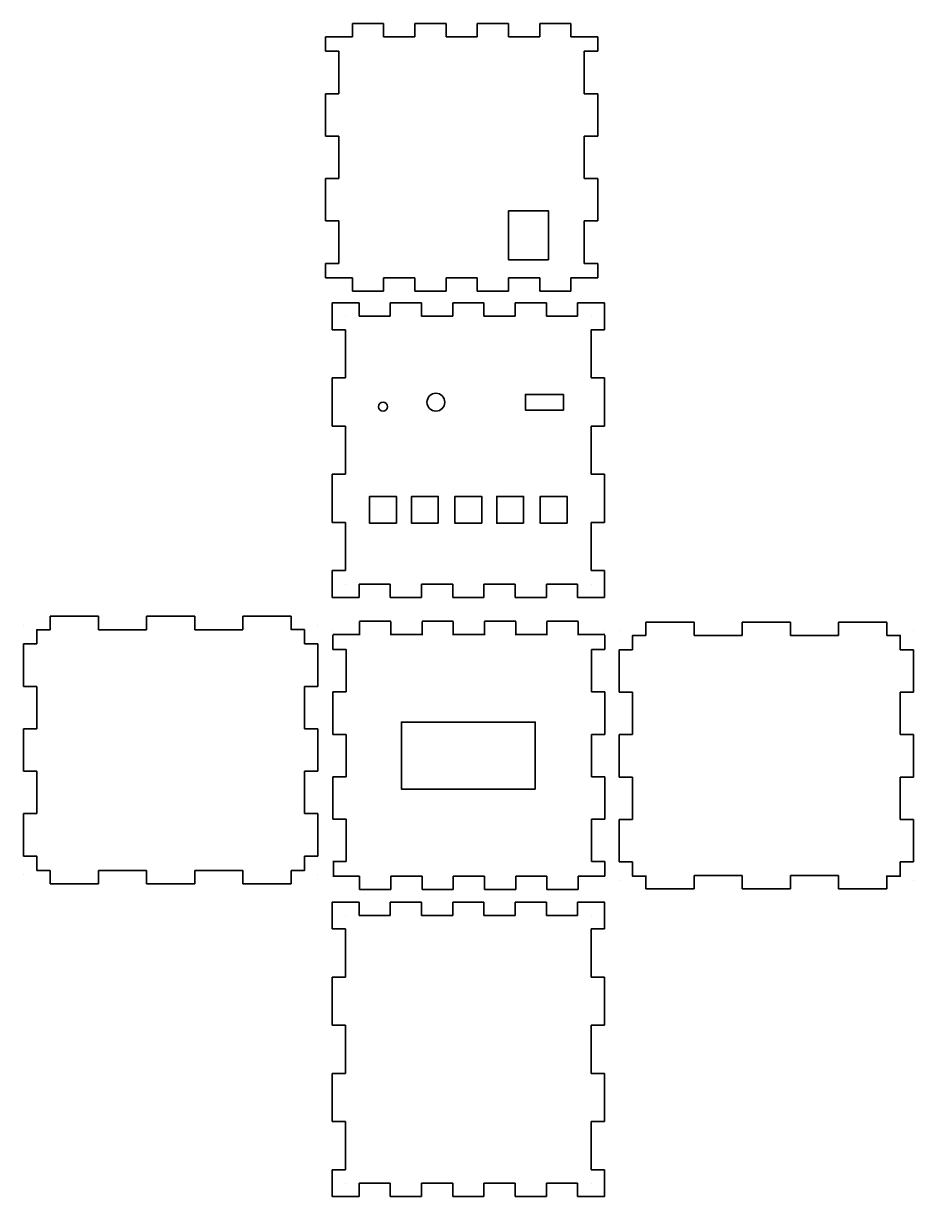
# Model space of a CAD drawing. Header units: inches. Extents: x 5 to 205, y -287 to -24.
import ezdxf

# ---------------------------------------------------------------- set-up
doc = ezdxf.new("R2010")
doc.units = ezdxf.units.IN
doc.header["$MEASUREMENT"] = 0
doc.layers.add('Capa 1', color=7, linetype='Continuous')

# ---------------------------------------------------------------- blocks, each defined once
blk = doc.blocks.new('block 2')
at = {"layer": 'Capa 1', "color": 250, "lineweight": 35, "true_color": 0x201815}
for points in [[(73, -26.28), (73, -26.28)], [(79, -24.28), (86, -24.28)], [(79, -27.28), (79, -24.28)], [(86, -24.28), (86, -27.28)], [(93, -24.28), (100, -24.28)], [(93, -24.28), (93, -27.28)], [(100, -24.28), (100, -27.28)], [(107, -24.28), (114, -24.28)], [(107, -24.28), (107, -27.28)], [(114, -24.28), (114, -27.28)], [(121, -24.28), (128, -24.28)], [(121, -24.28), (121, -27.28)], [(128, -27.28), (128, -24.28)], [(134, -26.28), (134, -26.28)], [(76, -27.28), (73, -27.28)], [(73, -27.28), (73, -30.52)], [(76, -27.28), (79, -27.28)], [(86, -27.28), (93, -27.28)], [(100, -27.28), (107, -27.28)], [(114, -27.28), (121, -27.28)], [(128, -27.28), (131, -27.28)], [(131, -27.28), (134, -27.28)], [(134, -27.28), (134, -30.52)], [(73, -30.52), (73, -30.52)], [(76, -30.52), (73, -30.52)], [(76, -40.03), (76, -30.52)], [(131, -30.52), (131, -40.03)], [(134, -30.52), (131, -30.52)], [(134, -30.52), (134, -30.52)], [(134, -30.52), (134, -30.52)], [(73, -40.03), (73, -40.03)], [(73, -40.03), (76, -40.03)], [(73, -49.53), (73, -40.03)], [(131, -40.03), (134, -40.03)], [(134, -40.03), (134, -40.03)], [(134, -49.53), (134, -40.03)], [(73, -49.53), (73.3, -49.53), (76, -49.53)], [(76, -49.53), (76, -49.53)], [(76, -59.04), (76, -49.53)], [(131, -49.53), (131, -49.53)], [(131, -49.53), (134, -49.53)], [(131, -59.04), (131, -49.53)], [(73, -59.04), (73.3, -59.04), (76, -59.04)], [(73, -68.54), (73, -59.04)], [(76, -59.04), (76, -59.04)], [(131, -59.04), (131, -59.04)], [(131, -59.04), (134, -59.04)], [(134, -68.54), (134, -59.04)], [(73, -68.54), (73, -68.54)], [(73, -68.54), (76, -68.54)], [(76, -78.04), (76, -68.54)], [(131, -68.54), (131, -68.54)], [(131, -68.54), (134, -68.54)], [(131, -68.54), (131, -78.04)], [(134, -68.54), (134, -68.54)], [(73, -78.04), (73, -78.04)], [(73, -78.04), (76, -78.04)], [(73, -78.04), (73, -81.28)], [(131, -78.04), (134, -78.04)], [(134, -78.04), (134, -78.04)], [(134, -78.04), (134, -78.04)], [(134, -78.04), (134, -81.28)], [(73, -80.66), (73, -80.66)], [(76, -81.28), (73, -81.28)], [(79, -81.28), (76, -81.28)], [(79, -84.28), (79, -81.28)], [(93, -81.28), (86, -81.28)], [(86, -81.28), (86, -84.28)], [(93, -81.28), (93, -84.28)], [(107, -81.28), (100, -81.28)], [(100, -81.28), (100, -84.28)], [(107, -81.28), (107, -84.28)], [(114, -81.28), (114, -81.28)], [(114, -81.28), (114, -84.28)], [(114, -81.28), (121, -81.28)], [(121, -81.28), (121, -81.28)], [(121, -81.28), (121, -84.28)], [(131, -81.28), (128, -81.28)], [(128, -84.28), (128, -81.28)], [(131, -81.28), (134, -81.28)], [(134, -80.66), (134, -80.66)], [(86, -84.28), (79, -84.28)], [(100, -84.28), (93, -84.28)], [(114, -84.28), (107, -84.28)], [(128, -84.28), (121, -84.28)]]:
    blk.add_lwpolyline(points, dxfattribs=at)
blk = doc.blocks.new('block 3')
at = {"layer": 'Capa 1', "color": 250, "lineweight": 35, "true_color": 0x201815}
for points in [[(74.5, -227.17), (74.5, -221.17), (80.5, -221.17)], [(80.5, -224.17), (80.5, -221.17)], [(87.5, -221.17), (94.5, -221.17)], [(87.5, -221.17), (87.5, -224.17)], [(94.5, -221.17), (94.5, -224.17)], [(101.5, -221.17), (108.5, -221.17)], [(101.5, -221.17), (101.5, -224.17)], [(108.5, -221.17), (108.5, -224.17)], [(115.5, -221.17), (122.5, -221.17)], [(115.5, -221.17), (115.5, -224.17)], [(122.5, -221.17), (122.5, -224.17)], [(129.5, -221.17), (135.5, -221.17), (135.5, -227.17)], [(129.5, -224.17), (129.5, -221.17)], [(77.5, -224.17), (77.5, -224.17)], [(80.5, -224.17), (87.5, -224.17)], [(94.5, -224.17), (101.5, -224.17)], [(108.5, -224.17), (115.5, -224.17)], [(122.5, -224.17), (129.5, -224.17)], [(132.5, -224.17), (132.5, -224.17)], [(74.5, -227.17), (77.5, -227.17)], [(77.5, -237.97), (77.5, -227.17)], [(132.5, -227.17), (132.5, -237.97)], [(132.5, -227.17), (135.5, -227.17)], [(74.5, -248.77), (74.5, -237.97)], [(77.5, -237.97), (74.5, -237.97)], [(77.5, -237.97), (77.5, -237.97)], [(135.5, -237.97), (132.5, -237.97)], [(135.5, -237.97), (135.5, -248.77)], [(77.5, -248.77), (74.5, -248.77)], [(77.5, -259.57), (77.5, -248.77)], [(77.5, -248.77), (77.5, -248.77)], [(135.5, -248.77), (132.5, -248.77)], [(132.5, -248.77), (132.5, -259.57)], [(74.5, -270.37), (74.5, -259.57)], [(77.5, -259.57), (74.5, -259.57)], [(132.5, -259.57), (132.5, -259.57)], [(135.5, -259.57), (132.5, -259.57)], [(135.5, -259.57), (135.5, -270.37)], [(77.5, -270.37), (74.5, -270.37)], [(77.5, -281.17), (77.5, -270.37)], [(132.5, -270.37), (132.5, -281.17)], [(135.5, -270.37), (132.5, -270.37)], [(80.5, -287.17), (74.5, -287.17), (74.5, -281.17)], [(74.5, -287.17), (74.5, -281.17)], [(74.5, -281.17), (77.5, -281.17)], [(135.5, -281.17), (135.5, -287.17), (129.5, -287.17)], [(132.5, -281.17), (135.5, -281.17)], [(77.5, -284.17), (77.5, -284.17)], [(87.5, -284.17), (80.5, -284.17)], [(80.5, -287.17), (80.5, -284.17)], [(87.5, -284.17), (87.5, -287.17)], [(101.5, -284.17), (94.5, -284.17)], [(94.5, -284.17), (94.5, -287.17)], [(101.5, -284.17), (101.5, -287.17)], [(115.5, -284.17), (108.5, -284.17)], [(108.5, -284.17), (108.5, -287.17)], [(115.5, -284.17), (115.5, -287.17)], [(129.5, -284.17), (122.5, -284.17)], [(122.5, -284.17), (122.5, -287.17)], [(129.5, -287.17), (129.5, -284.17)], [(132.5, -284.17), (132.5, -284.17)], [(74.5, -287.17), (80.5, -287.17)], [(94.5, -287.17), (87.5, -287.17)], [(108.5, -287.17), (101.5, -287.17)], [(122.5, -287.17), (115.5, -287.17)]]:
    blk.add_lwpolyline(points, dxfattribs=at)
blk = doc.blocks.new('block 4')
at = {"layer": 'Capa 1', "color": 250, "lineweight": 35, "true_color": 0x201815}
for points in [[(74.5, -92.91), (74.5, -86.91), (80.5, -86.91)], [(80.5, -89.91), (80.5, -86.91)], [(87.5, -86.91), (94.5, -86.91)], [(87.5, -86.91), (87.5, -89.91)], [(94.5, -86.91), (94.5, -89.91)], [(101.5, -86.91), (108.5, -86.91)], [(101.5, -86.91), (101.5, -89.91)], [(108.5, -86.91), (108.5, -89.91)], [(115.5, -86.91), (122.5, -86.91)], [(115.5, -86.91), (115.5, -89.91)], [(122.5, -86.91), (122.5, -89.91)], [(129.5, -86.91), (135.5, -86.91), (135.5, -92.91)], [(129.5, -89.91), (129.5, -86.91)], [(77.5, -89.91), (77.5, -89.91)], [(80.5, -89.91), (87.5, -89.91)], [(94.5, -89.91), (101.5, -89.91)], [(108.5, -89.91), (115.5, -89.91)], [(122.5, -89.91), (129.5, -89.91)], [(132.5, -89.91), (132.5, -89.91)], [(74.5, -92.91), (77.5, -92.91)], [(77.5, -103.71), (77.5, -92.91)], [(132.5, -92.91), (132.5, -103.71)], [(132.5, -92.91), (135.5, -92.91)], [(74.5, -114.51), (74.5, -103.71)], [(77.5, -103.71), (74.5, -103.71)], [(77.5, -103.71), (77.5, -103.71)], [(135.5, -103.71), (132.5, -103.71)], [(135.5, -103.71), (135.5, -114.51)], [(77.5, -114.51), (74.5, -114.51)], [(77.5, -125.31), (77.5, -114.51)], [(77.5, -114.51), (77.5, -114.51)], [(135.5, -114.51), (132.5, -114.51)], [(132.5, -114.51), (132.5, -125.31)], [(74.5, -136.11), (74.5, -125.31)], [(77.5, -125.31), (74.5, -125.31)], [(132.5, -125.31), (132.5, -125.31)], [(135.5, -125.31), (132.5, -125.31)], [(135.5, -125.31), (135.5, -136.11)], [(77.5, -136.11), (74.5, -136.11)], [(77.5, -146.91), (77.5, -136.11)], [(132.5, -136.11), (132.5, -146.91)], [(135.5, -136.11), (132.5, -136.11)], [(80.5, -152.91), (74.5, -152.91), (74.5, -146.91)], [(74.5, -152.91), (74.5, -146.91)], [(74.5, -146.91), (77.5, -146.91)], [(135.5, -146.91), (135.5, -152.91), (129.5, -152.91)], [(132.5, -146.91), (135.5, -146.91)], [(77.5, -149.91), (77.5, -149.91)], [(87.5, -149.91), (80.5, -149.91)], [(80.5, -152.91), (80.5, -149.91)], [(87.5, -149.91), (87.5, -152.91)], [(101.5, -149.91), (94.5, -149.91)], [(94.5, -149.91), (94.5, -152.91)], [(101.5, -149.91), (101.5, -152.91)], [(115.5, -149.91), (108.5, -149.91)], [(108.5, -149.91), (108.5, -152.91)], [(115.5, -149.91), (115.5, -152.91)], [(129.5, -149.91), (122.5, -149.91)], [(122.5, -149.91), (122.5, -152.91)], [(129.5, -152.91), (129.5, -149.91)], [(132.5, -149.91), (132.5, -149.91)], [(74.5, -152.91), (80.5, -152.91)], [(94.5, -152.91), (87.5, -152.91)], [(108.5, -152.91), (101.5, -152.91)], [(122.5, -152.91), (115.5, -152.91)]]:
    blk.add_lwpolyline(points, dxfattribs=at)
blk = doc.blocks.new('block 5')
at = {"layer": 'Capa 1', "color": 250, "lineweight": 35, "true_color": 0x201815}
for points in [[(11.28, -157.14), (22.08, -157.14)], [(11.28, -160.14), (11.28, -157.14)], [(22.08, -157.14), (22.08, -160.14)], [(32.88, -157.14), (43.68, -157.14)], [(32.88, -157.14), (32.88, -160.14)], [(43.68, -157.14), (43.68, -160.14)], [(54.48, -157.14), (65.28, -157.14)], [(54.48, -157.14), (54.48, -160.14)], [(65.28, -160.14), (65.28, -157.14)], [(5.28, -159.1), (5.28, -159.1)], [(8.28, -163.34), (8.28, -160.1)], [(22.08, -160.14), (32.88, -160.14)], [(43.68, -160.14), (54.48, -160.14)], [(71.28, -159.1), (71.28, -159.1)], [(71.28, -159.1), (71.28, -159.1)], [(5.28, -172.84), (5.28, -163.34)], [(8.28, -163.34), (5.28, -163.34)], [(71.28, -163.34), (68.28, -163.34)], [(71.28, -163.34), (71.28, -172.84)], [(71.28, -163.34), (71.28, -163.34)], [(5.28, -172.84), (8.28, -172.84)], [(8.28, -182.35), (8.28, -172.84)], [(68.28, -172.84), (68.28, -182.35)], [(68.28, -172.84), (71.28, -172.84)], [(5.28, -191.85), (5.28, -182.35)], [(5.28, -182.35), (8.28, -182.35)], [(68.28, -182.35), (71.28, -182.35)], [(71.28, -182.35), (71.28, -191.85)], [(5.28, -191.85), (8.28, -191.85)], [(8.28, -201.35), (8.28, -191.85)], [(68.28, -191.85), (68.28, -201.35)], [(68.28, -191.85), (71.28, -191.85)], [(5.28, -210.86), (5.28, -201.35)], [(5.28, -201.35), (8.28, -201.35)], [(68.28, -201.35), (71.28, -201.35)], [(71.28, -201.35), (71.28, -210.86)], [(5.28, -210.86), (8.28, -210.86)], [(11.28, -214.1), (8.28, -214.1), (8.28, -210.86)], [(68.28, -210.86), (68.28, -214.1), (65.28, -214.1)], [(68.28, -214.1), (68.28, -210.86)], [(68.28, -210.86), (71.28, -210.86)], [(5.28, -215.1), (5.28, -215.1)], [(11.28, -217.1), (11.28, -214.1)], [(32.88, -214.1), (22.08, -214.1)], [(22.08, -214.1), (22.08, -217.1)], [(32.88, -214.1), (32.88, -217.1)], [(54.48, -214.1), (43.68, -214.1)], [(43.68, -214.1), (43.68, -217.1)], [(54.48, -214.1), (54.48, -217.1)], [(65.28, -217.1), (65.28, -214.1)], [(71.28, -215.1), (71.28, -215.1)], [(22.08, -217.1), (11.28, -217.1)], [(43.68, -217.1), (32.88, -217.1)], [(65.28, -217.1), (54.48, -217.1)]]:
    blk.add_lwpolyline(points, dxfattribs=at)
blk = doc.blocks.new('block 6')
at = {"layer": 'Capa 1', "color": 250, "lineweight": 35, "true_color": 0x201815}
for points in [[(74.63, -160.34), (74.63, -160.34)], [(80.63, -158.22), (87.63, -158.22)], [(80.63, -161.34), (80.63, -158.34)], [(87.62, -158.34), (87.62, -161.34)], [(94.63, -158.22), (101.63, -158.22)], [(94.63, -158.34), (94.63, -161.34)], [(101.63, -158.34), (101.63, -161.34)], [(108.62, -158.22), (115.63, -158.22)], [(108.63, -158.34), (108.63, -161.34)], [(115.63, -158.34), (115.63, -161.34)], [(122.63, -158.22), (129.63, -158.22)], [(122.63, -158.34), (122.63, -161.34)], [(129.63, -161.34), (129.63, -158.34)], [(135.63, -160.34), (135.63, -160.34)], [(77.63, -161.22), (74.63, -161.22)], [(74.63, -161.34), (74.63, -164.58)], [(77.63, -161.22), (80.63, -161.22)], [(87.62, -161.22), (94.63, -161.22)], [(101.63, -161.22), (108.63, -161.22)], [(115.63, -161.22), (122.63, -161.22)], [(129.63, -161.22), (132.63, -161.22)], [(132.63, -161.22), (135.63, -161.22)], [(135.63, -161.34), (135.63, -164.58)], [(74.63, -164.58), (74.63, -164.58)], [(77.63, -164.58), (74.63, -164.58)], [(77.63, -174.08), (77.63, -164.58)], [(132.63, -164.58), (132.63, -174.08)], [(135.63, -164.58), (132.63, -164.58)], [(135.63, -164.58), (135.63, -164.58)], [(135.63, -164.58), (135.63, -164.58)], [(74.63, -174.08), (74.63, -174.08)], [(74.63, -174.08), (77.63, -174.08)], [(74.63, -183.59), (74.63, -174.08)], [(132.63, -174.08), (135.63, -174.08)], [(135.63, -174.08), (135.63, -174.08)], [(135.63, -183.59), (135.63, -174.08)], [(74.63, -183.59), (74.92, -183.59), (77.63, -183.59)], [(77.63, -183.59), (77.63, -183.59)], [(77.63, -193.09), (77.63, -183.59)], [(132.63, -183.59), (132.63, -183.59)], [(132.63, -183.59), (135.63, -183.59)], [(132.63, -193.09), (132.63, -183.59)], [(74.63, -193.09), (74.92, -193.09), (77.63, -193.09)], [(74.63, -202.59), (74.63, -193.09)], [(77.63, -193.09), (77.63, -193.09)], [(132.63, -193.09), (132.63, -193.09)], [(132.63, -193.09), (135.63, -193.09)], [(135.63, -202.59), (135.63, -193.09)], [(74.63, -202.59), (74.63, -202.59)], [(74.63, -202.59), (77.63, -202.59)], [(77.63, -212.1), (77.63, -202.59)], [(132.63, -202.59), (132.63, -202.59)], [(132.63, -202.59), (135.63, -202.59)], [(132.63, -202.59), (132.63, -212.1)], [(135.63, -202.6), (135.63, -202.6)], [(74.63, -212.1), (74.63, -212.1)], [(74.63, -212.1), (77.63, -212.1)], [(74.8, -212.1), (74.8, -215.34)], [(132.63, -212.1), (135.63, -212.1)], [(135.63, -212.1), (135.63, -212.1)], [(135.63, -212.1), (135.63, -212.1)], [(135.63, -212.1), (135.63, -215.34)], [(74.63, -214.72), (74.63, -214.72)], [(77.63, -215.34), (74.63, -215.34)], [(80.62, -215.34), (77.63, -215.34)], [(80.62, -218.34), (80.62, -215.34)], [(94.63, -215.34), (87.62, -215.34)], [(87.62, -215.34), (87.62, -218.34)], [(94.63, -215.34), (94.63, -218.34)], [(108.63, -215.34), (101.62, -215.34)], [(101.63, -215.34), (101.63, -218.34)], [(108.63, -215.34), (108.63, -218.34)], [(115.62, -215.34), (115.62, -215.34)], [(115.62, -215.34), (122.63, -215.34)], [(115.63, -215.34), (115.63, -218.34)], [(122.63, -215.34), (122.63, -215.34)], [(122.63, -215.34), (122.63, -218.34)], [(132.63, -215.34), (129.63, -215.34)], [(129.63, -218.34), (129.63, -215.34)], [(132.63, -215.34), (135.63, -215.34)], [(135.63, -214.72), (135.63, -214.72)], [(87.62, -218.34), (80.63, -218.34)], [(101.62, -218.34), (94.63, -218.34)], [(115.62, -218.34), (108.62, -218.34)], [(129.63, -218.34), (122.63, -218.34)]]:
    blk.add_lwpolyline(points, dxfattribs=at)
blk = doc.blocks.new('block 7')
at = {"layer": 'Capa 1', "color": 250, "lineweight": 35, "true_color": 0x201815}
for points in [[(144.8, -158.45), (155.6, -158.45)], [(144.8, -161.45), (144.8, -158.45)], [(155.6, -158.45), (155.6, -161.45)], [(166.4, -158.45), (177.2, -158.45)], [(166.4, -158.45), (166.4, -161.45)], [(177.2, -158.45), (177.2, -161.45)], [(188, -158.45), (198.8, -158.45)], [(188, -158.45), (188, -161.45)], [(198.8, -161.45), (198.8, -158.45)], [(138.8, -160.41), (138.8, -160.41)], [(141.8, -164.65), (141.8, -161.41), (144.8, -161.41)], [(155.6, -161.45), (166.4, -161.45)], [(177.2, -161.45), (188, -161.45)], [(198.8, -161.41), (201.8, -161.41), (201.8, -164.65)], [(204.8, -160.41), (204.8, -160.41)], [(204.8, -160.41), (204.8, -160.41)], [(138.8, -174.16), (138.8, -164.65)], [(141.8, -164.65), (138.8, -164.65)], [(204.8, -164.65), (201.8, -164.65)], [(204.8, -164.65), (204.8, -174.16)], [(204.8, -164.65), (204.8, -164.65)], [(138.8, -174.16), (141.8, -174.16)], [(141.8, -183.66), (141.8, -174.16)], [(201.8, -174.16), (201.8, -183.66)], [(201.8, -174.16), (204.8, -174.16)], [(138.8, -193.16), (138.8, -183.66)], [(138.8, -183.66), (141.8, -183.66)], [(201.8, -183.66), (204.8, -183.66)], [(204.8, -183.66), (204.8, -193.16)], [(138.8, -193.16), (141.8, -193.16)], [(141.8, -202.67), (141.8, -193.16)], [(201.8, -193.16), (201.8, -202.67)], [(201.8, -193.16), (204.8, -193.16)], [(138.8, -212.17), (138.8, -202.67)], [(138.8, -202.67), (141.8, -202.67)], [(201.8, -202.67), (204.8, -202.67)], [(204.8, -202.67), (204.8, -212.17)], [(138.8, -212.17), (141.8, -212.17)], [(144.8, -215.41), (141.8, -215.41), (141.8, -212.17)], [(201.8, -212.17), (201.8, -215.41), (198.8, -215.41)], [(201.8, -215.41), (201.8, -212.17)], [(201.8, -212.17), (204.8, -212.17)], [(144.8, -218.23), (144.8, -215.23)], [(166.4, -215.23), (155.6, -215.23)], [(155.6, -215.23), (155.6, -218.23)], [(166.4, -215.23), (166.4, -218.23)], [(188, -215.23), (177.2, -215.23)], [(177.2, -215.23), (177.2, -218.23)], [(188, -215.23), (188, -218.23)], [(198.8, -218.23), (198.8, -215.23)], [(138.8, -216.41), (138.8, -216.41)], [(204.8, -216.41), (204.8, -216.41)], [(155.6, -218.23), (144.8, -218.23)], [(177.2, -218.23), (166.4, -218.23)], [(198.8, -218.23), (188, -218.23)]]:
    blk.add_lwpolyline(points, dxfattribs=at)

msp = doc.modelspace()

# ---------------------------------------------------------------- linework, layer by layer
at = {"layer": 'Capa 1', "color": 250, "lineweight": 35, "true_color": 0x201815}
for points in [[(114, -77.28), (114, -73.2), (114, -66.28), (123, -66.28), (123, -77.28)], [(121, -77.28), (114, -77.28)], [(117.2, -77.28), (117.2, -77.28)], [(123, -77.28), (121, -77.28)], [(126.31, -110.91), (117.81, -110.91), (117.81, -107.41), (126.31, -107.41), (126.31, -110.91)], [(88.88, -136.29), (82.88, -136.29), (82.88, -130.29), (88.88, -130.29), (88.88, -136.29)], [(98.26, -136.29), (92.26, -136.29), (92.26, -130.29), (98.26, -130.29), (98.26, -136.29)], [(108, -136.29), (102, -136.29), (102, -130.29), (108, -130.29), (108, -136.29)], [(117.38, -136.29), (111.38, -136.29), (111.38, -130.29), (117.38, -130.29), (117.38, -136.29)], [(127.12, -136.29), (121.12, -136.29), (121.12, -130.29), (127.12, -130.29), (127.12, -136.29)], [(11.28, -160.14), (8.28, -160.14)], [(68.28, -160.1), (65.28, -160.1)], [(68.28, -163.34), (68.28, -160.1)], [(120, -195.84), (90, -195.84), (90, -180.84), (120, -180.84), (120, -195.84)]]:
    msp.add_lwpolyline(points, dxfattribs=at)
for points in [[(99.73, -109.16), (99.73, -110.26), (98.84, -111.16), (97.73, -111.16), (96.63, -111.16), (95.73, -110.26), (95.73, -109.16), (95.73, -108.06), (96.63, -107.16), (97.73, -107.16), (98.84, -107.16), (99.73, -108.06), (99.73, -109.16)], [(86.88, -110.16), (86.88, -110.71), (86.43, -111.16), (85.88, -111.16), (85.33, -111.16), (84.88, -110.71), (84.88, -110.16), (84.88, -109.61), (85.33, -109.16), (85.88, -109.16), (86.43, -109.16), (86.88, -109.61), (86.88, -110.16)]]:
    msp.add_open_spline(points, degree=3, knots=[0, 0, 0, 0, 1, 1, 1, 2, 2, 2, 3, 3, 3, 4, 4, 4, 4], dxfattribs=at)

# ---------------------------------------------------------------- block references
at = {"layer": 'Capa 1'}
for name in ['block 2', 'block 4', 'block 5', 'block 6', 'block 7', 'block 3']:
    msp.add_blockref(name, (0, 0), dxfattribs=at)

doc.saveas('drawing.dxf')
